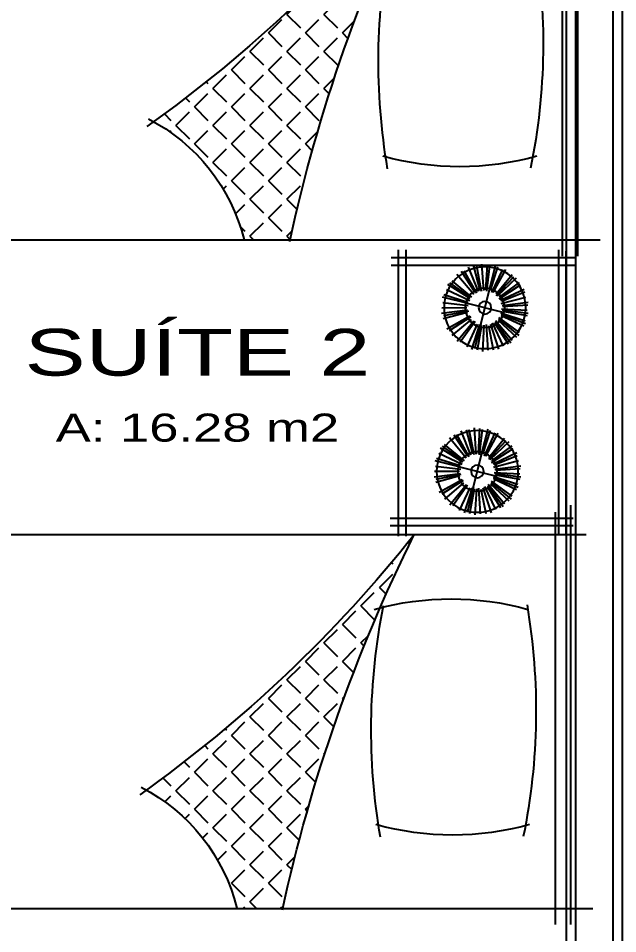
# Model space of a CAD drawing. Extents: x 2280 to 14192, y 1386 to 4696.
# Drawn here: x 4078.2 to 4238.3, y 2216.8 to 2461.4 of the extents above; entities that cross this region are included whole.
import ezdxf
from ezdxf.enums import TextEntityAlignment as Align

# ---------------------------------------------------------------- set-up
doc = ezdxf.new("R2010")
doc.units = 0
doc.header["$LTSCALE"] = 35
doc.layers.get('0').update_dxf_attribs({"linetype": 'CONTINUOUS'})
for name, color, linetype in [('COTA', 13, 'CONTINUOUS'), ('ESPECARQ', 2, 'CONTINUOUS'), ('LINVISTA', 60, 'CONTINUOUS'), ('MOBIL', 7, 'CONTINUOUS'), ('MOBIL_I', 13, 'CONTINUOUS'), ('PAREDE', 5, 'CONTINUOUS'), ('UNIDADE', 4, 'CONTINUOUS')]:
    doc.layers.add(name, color=color, linetype=linetype)
doc.styles.add('REGUA100', font='arial.ttf', dxfattribs={"width": 1.4})
doc.styles.add('REGUA60', font='romnswin.shx', dxfattribs={"width": 1.4})

# ---------------------------------------------------------------- blocks, each defined once
blk = doc.blocks.new('ACABJ1_2')
at = {"layer": 'MOBIL_I'}
for p, q in [((0, -7.26), (0, 7.26)), ((-7.26, 0), (7.26, 0))]:
    blk.add_line(p, q, dxfattribs=at)
for radius in [15, 7.26]:
    blk.add_circle((0, 0), radius, dxfattribs=at)
blk = doc.blocks.new('A$C059B21DE')
at = {"layer": 'MOBIL'}
for p, q in [((17.27, 28.32), (11.93, 39.64)), ((17.86, 28.25), (13.35, 39.6)), ((19.19, 29.26), (16.95, 40.96)), ((20.28, 29.1), (19.49, 41.59)), ((20.81, 28.81), (20.79, 41.03)), ((21.35, 29.4), (22.08, 41.29)), ((22.36, 28.97), (24.69, 41.26)), ((23.28, 28.43), (27.04, 40.05)), ((24.47, 28.6), (29.53, 39.38)), ((14.76, 26.49), (5.63, 35.05)), ((15.33, 26.64), (6.96, 35.54)), ((15.75, 27.77), (8.74, 37.4)), ((25.25, 27.83), (31.95, 38.4)), ((25.91, 26.98), (33.68, 36.4)), ((13.27, 24.95), (2.83, 30.68)), ((27.08, 26.71), (35.75, 34.87)), ((27.2, 26.11), (36.84, 34.1)), ((27.28, 25.52), (37.16, 32.71)), ((28.35, 24.97), (38.78, 30.72)), ((13.09, 23.86), (1.45, 28.46)), ((13.57, 24.21), (2.52, 29.4)), ((28.25, 23.77), (39.6, 28.27)), ((28.32, 24.36), (39.64, 29.7)), ((12.88, 21.81), (0.76, 23.33)), ((12.48, 22.94), (0.94, 25.9)), ((28.8, 21.32), (40.99, 22.1)), ((29.05, 21.86), (41.46, 23.44)), ((29.26, 22.43), (40.96, 24.68)), ((12.51, 20.81), (0, 20.79)), ((12.23, 20.27), (0.34, 19.51)), ((12.96, 19.31), (0.96, 17.01)), ((12.92, 18.24), (1.03, 14.36)), ((12.82, 17.64), (1.75, 13.24)), ((28.54, 17.77), (40.17, 13.17)), ((28.67, 19.32), (40.67, 17.05)), ((29, 18.16), (40.33, 14.49)), ((29.05, 19.78), (41.47, 18.23)), ((29.4, 20.28), (41.29, 19.55)), ((13.58, 17.4), (2.53, 12.19)), ((14.1, 15.93), (3.99, 8.56)), ((14.55, 14.92), (5.87, 6.76)), ((15.34, 14.98), (6.99, 6.06)), ((15.94, 14.09), (8.6, 3.96)), ((16.68, 13.27), (10.95, 2.83)), ((17.41, 13.57), (12.23, 2.52)), ((24.68, 13.81), (30.57, 3.11)), ((25.27, 13.81), (31.98, 3.25)), ((26.3, 14.99), (34.67, 6.09)), ((26.3, 14.19), (33.91, 5.02)), ((27.22, 15.53), (36.87, 7.56)), ((27.78, 15.77), (37.42, 8.77)), ((27.83, 16.97), (38.54, 11.09)), ((18.26, 12.92), (14.4, 1.01)), ((19.21, 12.36), (16.99, 0.66)), ((19.82, 12.88), (18.3, 0.76)), ((20.82, 12.51), (20.84, 0)), ((21.36, 12.23), (22.12, 0.34)), ((22.32, 12.96), (24.62, 0.96)), ((22.89, 12.78), (26.01, 0.66)), ((24.48, 13.04), (29.57, 2.26))]:
    blk.add_line(p, q, dxfattribs=at)
blk.add_circle((20.81, 20.81), 3.04, dxfattribs=at)
at = {"layer": 'MOBIL', "xscale": 1.3, "yscale": 1.3, "zscale": 1.3, "rotation": 270}
blk.add_blockref('ACABJ1_2', (20.81, 20.81), dxfattribs=at)
blk = doc.blocks.new('A$C1B535066')
at = {"layer": 'MOBIL', "ltscale": 0.35}
h = blk.add_hatch(dxfattribs=at)
h.set_pattern_fill('ANGLE', color=256, angle=45, style=0)
h.set_pattern_definition([(45, (3287.305, 10062.127), (-4.939141, 4.939141), [5.08, -1.905]), (135, (3287.305, 10062.127), (-4.939141, -4.939141), [5.08, -1.905])])
h.paths.add_polyline_path([(105.97, 166.11, -0.061786), (6, 130.96), (6, 118.75, -0.208188), (37.73, 94.51, -0.069104)])
at = {"color": 0}
for p, q in [((6, 213.8), (6, 0)), ((106, 0), (106, 212)), ((113.8, 207.8), (1.8, 207.8)), ((1.8, 7.8), (112, 7.8))]:
    blk.add_line(p, q, dxfattribs=at)
at = {"layer": 'MOBIL_I'}
for p, q in [((1.8, 203.8), (112, 203.8)), ((0, 11.8), (113.8, 11.8))]:
    blk.add_line(p, q, dxfattribs=at)
for centre, radius, start, end in [((58.86, 29.77), 168.83, 80.3508, 101.4751), ((102.47, 176.35), 76.8, 164.4859, 195.5141), ((11.99, 175.93), 76.8, 344.4859, 15.5141), ((-85.71, 551.5), 430.43, 282.26, 296.444), ((329.63, -115.4), 359.55, 128.467, 144.6276), ((53.8, 323.42), 168.83, 260.2113, 281.3355), ((-5.98, 70.18), 50.03, 27.333, 76.0256)]:
    blk.add_arc(centre, radius, start, end, dxfattribs=at)
blk = doc.blocks.new('A$C3E78648B')
at = {"layer": 'COTA'}
for p, q in [((2.26, 75.98), (2.26, 0.36)), ((4.26, 76.28), (4.26, 0.06)), ((45.14, 0), (45.14, 76.58)), ((47.14, 0), (47.14, 76.58)), ((49.28, 73.72), (0.36, 73.72)), ((49.28, 71.72), (0.36, 71.72)), ((0, 4.2), (48.98, 4.2)), ((0, 2.2), (48.98, 2.2))]:
    blk.add_line(p, q, dxfattribs=at)
blk = doc.blocks.new('A$C01DD0687')
at = {"layer": 'MOBIL_I', "ltscale": 0.35, "xscale": -1, "rotation": 90}
for p in [(215.73, 292.4), (213.8, 113.8)]:
    blk.add_blockref('A$C1B535066', p, dxfattribs=at)
at = {"layer": 'MOBIL_I', "ltscale": 0.35, "xscale": -0.5599999999999999, "yscale": 0.5599999999999999, "zscale": 0.5599999999999999, "rotation": 345.9612798806674}
for p in [(41.25, 155.42), (39.25, 111.7)]:
    blk.add_blockref('A$C059B21DE', p, dxfattribs=at)
at = {"layer": 'PAREDE', "ltscale": 0.35}
blk.add_blockref('A$C3E78648B', (6.79, 110.31), dxfattribs=at)
blk = doc.blocks.new('INDUNI1')
at = {"color": 0, "style": 'REGUA100', "width": 1.4, "flags": 8}
for tag, p in [('NOME1', (0, 0)), ('NOME2', (0, -4.286))]:
    blk.add_attdef(tag, text='', height=2.5, dxfattribs=at).set_placement(p, align=Align.CENTER)
at = {"layer": 'ESPECARQ', "style": 'REGUA60', "width": 1.4}
blk.add_attdef('AREA', text='', height=1.5, dxfattribs=at).set_placement((0, -7.813), align=Align.CENTER)
at = {"layer": 'ESPECARQ', "style": 'REGUA60', "width": 1.4, "flags": 8}
for tag, p in [('PISO', (0, -10.313)), ('REVPAR', (0, -12.813)), ('PEDIR', (0, -15.313))]:
    blk.add_attdef(tag, text='', height=1.5, dxfattribs=at).set_placement(p, align=Align.CENTER)

msp = doc.modelspace()

# ---------------------------------------------------------------- linework, layer by layer
at = {"layer": 'LINVISTA'}
msp.add_lwpolyline([(4239.579, 2166.448), (4239.579, 2281.448), (4239.579, 2281.448), (4239.579, 2296.448), (4239.579, 2296.448), (4239.579, 2611.448), (3894.579, 2611.448), (3894.579, 2596.448), (4224.579, 2596.448), (4224.579, 2166.448), (4159.579, 2166.448), (4159.579, 2151.448), (4239.579, 2151.448)], dxfattribs=at)
at = {"layer": 'PAREDE'}
for p, q in [((4237.079, 2293.948), (4237.079, 2608.948)), ((4227.079, 2598.948), (4227.079, 2163.948)), ((4237.079, 2293.948), (4237.079, 2293.948)), ((4237.079, 2283.948), (4237.079, 2293.948)), ((4237.079, 2283.948), (4237.079, 2283.948)), ((4237.079, 2163.948), (4237.079, 2283.948))]:
    msp.add_line(p, q, dxfattribs=at)

# ---------------------------------------------------------------- block references
at = {"layer": 'LINVISTA', "rotation": 180}
msp.add_blockref('A$C01DD0687', (4233.628, 2509.925), dxfattribs=at)
at = {"layer": 'UNIDADE', "xscale": 5, "yscale": 5, "zscale": 5}
msp.add_blockref('INDUNI1', (4126.069, 2387.393), dxfattribs=at).add_auto_attribs({'NOME2': 'SUÍTE 2', 'AREA': 'A: 16.28 m2'})

doc.saveas('drawing.dxf')
